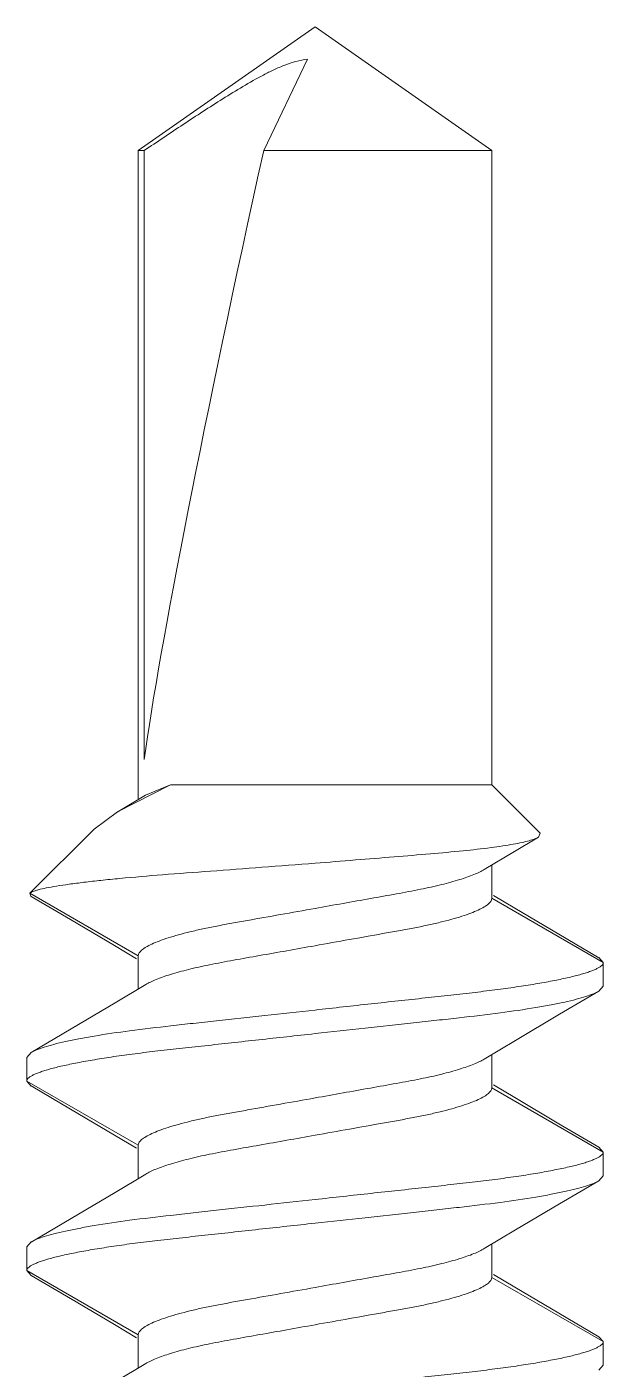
# Model space of a CAD drawing. Header units: inches. Extents: x 14.4 to 54.4, y 6.4 to 13.6.
# Drawn here: x 14.8105 to 15.0005, y 13.1331 to 13.5758 of the extents above; entities that cross this region are included whole.
import ezdxf

# ---------------------------------------------------------------- set-up
doc = ezdxf.new("R2010")
doc.units = ezdxf.units.IN
doc.header["$MEASUREMENT"] = 0
doc.linetypes.add('HIDDEN2', pattern=[0.1875, 0.125, -0.0625])
doc.layers.get('0').update_dxf_attribs({"true_color": 0xc2ced6})
doc.layers.add('SUB-BRACKET_HARDWARE', color=7, linetype='HIDDEN2', lineweight=5)

# ---------------------------------------------------------------- blocks, each defined once
blk = doc.blocks.new('SCREW1-085586')
at = {"layer": 'SUB-BRACKET_HARDWARE', "linetype": 'Continuous'}
for p, q in [((32.82597, 33.67259), (32.76769, 33.63178)), ((32.82597, 33.67259), (32.88425, 33.63178)), ((32.80908, 33.63178), (32.82349, 33.66194)), ((32.76769, 33.63178), (32.76769, 33.41773)), ((32.76966, 33.63178), (32.76769, 33.63178)), ((32.76966, 33.63178), (32.76966, 33.43101)), ((32.88425, 33.63178), (32.80908, 33.63178)), ((32.88425, 33.63178), (32.88425, 33.42259)), ((32.77834, 33.42259), (32.76084, 33.41367)), ((32.77834, 33.42259), (32.77014, 33.41925)), ((32.77834, 33.42259), (32.88425, 33.42259)), ((32.88425, 33.42259), (32.90017, 33.40668)), ((32.77014, 33.41921), (32.76078, 33.41359)), ((32.76084, 33.41367), (32.75314, 33.40804)), ((32.75314, 33.40804), (32.73197, 33.38687)), ((32.89174, 33.40066), (32.89963, 33.40535)), ((32.89963, 33.40535), (32.90017, 33.40668)), ((32.88176, 33.39468), (32.89174, 33.40066)), ((32.88425, 33.39617), (32.88425, 33.38519)), ((32.76769, 33.36624), (32.73197, 33.38687)), ((32.7323, 33.38587), (32.73197, 33.38687)), ((32.73229, 33.38587), (32.7324, 33.3858)), ((32.7324, 33.38583), (32.74538, 33.3782)), ((32.92097, 33.36399), (32.88425, 33.38519)), ((32.89181, 33.38197), (32.88483, 33.38616)), ((32.90632, 33.37337), (32.89181, 33.38197)), ((32.74538, 33.3782), (32.75988, 33.3696)), ((32.91955, 33.3656), (32.90632, 33.37337)), ((32.75988, 33.3696), (32.76711, 33.36527)), ((32.76769, 33.36624), (32.76769, 33.35526)), ((32.92097, 33.36399), (32.91955, 33.36563)), ((32.92097, 33.35619), (32.92097, 33.36399)), ((32.77018, 33.35675), (32.76014, 33.35072)), ((32.92097, 33.35619), (32.91955, 33.35455)), ((32.90657, 33.34695), (32.91955, 33.35458)), ((32.76014, 33.35072), (32.74562, 33.34212)), ((32.89206, 33.33835), (32.90657, 33.34695)), ((32.74562, 33.34212), (32.7324, 33.33435)), ((32.88176, 33.33218), (32.89206, 33.33835)), ((32.73097, 33.33274), (32.7324, 33.33438)), ((32.88425, 33.33367), (32.88425, 33.32269)), ((32.73097, 33.33274), (32.73097, 33.32494)), ((32.73097, 33.32494), (32.7324, 33.3233)), ((32.76769, 33.30374), (32.73097, 33.32494)), ((32.7324, 33.32333), (32.74538, 33.3157)), ((32.92097, 33.30149), (32.88425, 33.32269)), ((32.89181, 33.31947), (32.88483, 33.32366)), ((32.74538, 33.3157), (32.75988, 33.3071)), ((32.90632, 33.31087), (32.89181, 33.31947)), ((32.75988, 33.3071), (32.76711, 33.30277)), ((32.91955, 33.3031), (32.90632, 33.31087)), ((32.76769, 33.30374), (32.76769, 33.29276)), ((32.92097, 33.30149), (32.91955, 33.30313)), ((32.92097, 33.29369), (32.92097, 33.30149)), ((32.77018, 33.29425), (32.76014, 33.28822)), ((32.92097, 33.29369), (32.91955, 33.29205)), ((32.90657, 33.28445), (32.91955, 33.29208)), ((32.76014, 33.28822), (32.74562, 33.27962)), ((32.89206, 33.27585), (32.90657, 33.28445)), ((32.74562, 33.27962), (32.7324, 33.27185)), ((32.88176, 33.26968), (32.89206, 33.27585)), ((32.73097, 33.27024), (32.7324, 33.27188)), ((32.88425, 33.27117), (32.88425, 33.26019)), ((32.73097, 33.27024), (32.73097, 33.26244)), ((32.73097, 33.26244), (32.7324, 33.2608)), ((32.76769, 33.24124), (32.73097, 33.26244)), ((32.7324, 33.26083), (32.74538, 33.2532)), ((32.92097, 33.23899), (32.88425, 33.26019)), ((32.89181, 33.25697), (32.88483, 33.26116)), ((32.90632, 33.24837), (32.89181, 33.25697)), ((32.74538, 33.2532), (32.75988, 33.2446)), ((32.75988, 33.2446), (32.76711, 33.24027)), ((32.91955, 33.2406), (32.90632, 33.24837)), ((32.76769, 33.24124), (32.76769, 33.23026)), ((32.92097, 33.23899), (32.91955, 33.24063)), ((32.92097, 33.23119), (32.92097, 33.23899)), ((32.77018, 33.23175), (32.76014, 33.22572)), ((32.92097, 33.23119), (32.91955, 33.22955))]:
    blk.add_line(p, q, dxfattribs=at)
blk.add_ellipse((32.82597, 33.66094), major_axis=(0.05744, 0.25405), ratio=0.038884, start_param=-4.588576, end_param=-3.572222, dxfattribs=at)
for points, knots in [([(32.82349, 33.66194), (32.82093, 33.66165), (32.81716, 33.66054), (32.81242, 33.65847), (32.8078, 33.65615), (32.80218, 33.65294), (32.79336, 33.64752), (32.78253, 33.64045), (32.77394, 33.63468), (32.76966, 33.63178)], [0, 0, 0, 0, 0.124747, 0.187263, 0.249782, 0.374811, 0.499849, 0.749922, 1, 1, 1, 1]), ([(32.82597, 33.39677), (32.83041, 33.39712), (32.83911, 33.39782), (32.85181, 33.39884), (32.86365, 33.39982), (32.8743, 33.40078), (32.88226, 33.40167), (32.88777, 33.40244), (32.89119, 33.403), (32.89408, 33.40357), (32.89644, 33.40413), (32.89824, 33.40469), (32.89924, 33.40512), (32.89963, 33.40535)], [0, 0, 0, 0, 0.17963, 0.352536, 0.513989, 0.659433, 0.784063, 0.837331, 0.884009, 0.923796, 0.956438, 0.981815, 1, 1, 1, 1]), ([(32.73197, 33.38687), (32.73208, 33.38697), (32.73239, 33.38718), (32.73299, 33.38746), (32.73379, 33.38774), (32.73525, 33.38816), (32.73759, 33.38868), (32.74099, 33.38927), (32.74515, 33.38988), (32.75003, 33.39051), (32.75559, 33.39114), (32.7642, 33.39201), (32.77623, 33.39303), (32.79186, 33.39418), (32.80864, 33.39542), (32.82014, 33.39631), (32.82597, 33.39677)], [0, 0, 0, 0, 0.00489, 0.011777, 0.020739, 0.031786, 0.060085, 0.096557, 0.14104, 0.193181, 0.252437, 0.318246, 0.467132, 0.634703, 0.814869, 1, 1, 1, 1]), ([(32.82597, 33.38186), (32.82906, 33.38242), (32.83515, 33.38352), (32.84411, 33.3851), (32.85262, 33.3866), (32.86046, 33.38807), (32.86741, 33.38959), (32.87331, 33.39118), (32.87748, 33.39261), (32.88016, 33.39378), (32.88127, 33.39436), (32.88176, 33.39466)], [0, 0, 0, 0, 0.163761, 0.323587, 0.475293, 0.615265, 0.740193, 0.847317, 0.93442, 0.969948, 1, 1, 1, 1]), ([(32.76769, 33.36624), (32.76769, 33.36696), (32.76846, 33.36785), (32.76946, 33.36862), (32.77056, 33.36932), (32.77226, 33.37019), (32.77471, 33.37119), (32.77764, 33.3722), (32.78104, 33.3732), (32.78487, 33.37419), (32.7891, 33.37516), (32.79369, 33.37608), (32.79859, 33.37698), (32.8056, 33.37823), (32.81476, 33.37986), (32.82219, 33.38118), (32.82597, 33.38186)], [0, 0, 0, 0, 0.035498, 0.048474, 0.063325, 0.098788, 0.141982, 0.192728, 0.250682, 0.315413, 0.386372, 0.462976, 0.54456, 0.630399, 0.811708, 1, 1, 1, 1]), ([(32.88425, 33.38519), (32.88425, 33.38446), (32.88349, 33.38358), (32.88248, 33.38281), (32.88139, 33.38211), (32.87968, 33.38124), (32.87723, 33.38024), (32.8743, 33.37923), (32.8709, 33.37823), (32.86707, 33.37724), (32.86285, 33.37627), (32.85826, 33.37535), (32.85336, 33.37445), (32.84635, 33.3732), (32.83719, 33.37157), (32.82976, 33.37024), (32.82597, 33.36956)], [0, 0, 0, 0, 0.035498, 0.048473, 0.063325, 0.098788, 0.141982, 0.192728, 0.250682, 0.315413, 0.386372, 0.462975, 0.54456, 0.630399, 0.811708, 1, 1, 1, 1]), ([(32.77018, 33.35676), (32.77067, 33.35705), (32.77179, 33.35764), (32.77446, 33.35882), (32.77863, 33.36024), (32.78453, 33.36184), (32.79149, 33.36337), (32.79933, 33.36483), (32.80784, 33.36633), (32.81679, 33.36791), (32.82289, 33.36901), (32.82597, 33.36956)], [0, 0, 0, 0, 0.030085, 0.065638, 0.152728, 0.259843, 0.384768, 0.524736, 0.676447, 0.836264, 1, 1, 1, 1]), ([(32.82597, 33.34836), (32.83215, 33.34905), (32.84426, 33.35037), (32.85919, 33.352), (32.87061, 33.35325), (32.87859, 33.35415), (32.88606, 33.35507), (32.89295, 33.35603), (32.89919, 33.35702), (32.90472, 33.35803), (32.9095, 33.35904), (32.91299, 33.35991), (32.91535, 33.36061), (32.91682, 33.36111), (32.91807, 33.3616), (32.91909, 33.36208), (32.9199, 33.36256), (32.92049, 33.36302), (32.92087, 33.36349), (32.92097, 33.36384), (32.92097, 33.36399)], [0, 0, 0, 0, 0.191926, 0.376594, 0.463938, 0.546872, 0.624622, 0.69646, 0.761742, 0.819858, 0.870312, 0.912669, 0.930712, 0.946635, 0.960426, 0.972091, 0.981675, 0.989299, 0.995219, 1, 1, 1, 1]), ([(32.91955, 33.35455), (32.91898, 33.35422), (32.91757, 33.35357), (32.91507, 33.3527), (32.91191, 33.35182), (32.90809, 33.35093), (32.90365, 33.35003), (32.89659, 33.34877), (32.88648, 33.34728), (32.87558, 33.34601), (32.86604, 33.34496), (32.8557, 33.34382), (32.84231, 33.34236), (32.83147, 33.34117), (32.82597, 33.34056)], [0, 0, 0, 0, 0.020948, 0.048787, 0.083488, 0.124911, 0.172786, 0.226791, 0.351632, 0.495834, 0.573894, 0.655173, 0.824996, 1, 1, 1, 1]), ([(32.7324, 33.33437), (32.73297, 33.33471), (32.73438, 33.33536), (32.73687, 33.33622), (32.74004, 33.33711), (32.74386, 33.338), (32.7483, 33.3389), (32.75535, 33.34016), (32.76546, 33.34165), (32.77636, 33.34292), (32.7859, 33.34397), (32.79624, 33.34511), (32.80964, 33.34657), (32.82047, 33.34776), (32.82597, 33.34836)], [0, 0, 0, 0, 0.020948, 0.048787, 0.083489, 0.124912, 0.172787, 0.226792, 0.351633, 0.495836, 0.573896, 0.655174, 0.824996, 1, 1, 1, 1]), ([(32.82597, 33.34056), (32.8198, 33.33988), (32.81061, 33.33888), (32.79849, 33.33755), (32.78974, 33.33659), (32.78133, 33.33567), (32.77336, 33.33478), (32.76589, 33.33386), (32.759, 33.3329), (32.75276, 33.3319), (32.74722, 33.3309), (32.74244, 33.32989), (32.73896, 33.32902), (32.73659, 33.32831), (32.73513, 33.32782), (32.73388, 33.32733), (32.73285, 33.32685), (32.73204, 33.32637), (32.73145, 33.32591), (32.73107, 33.32544), (32.73097, 33.32509), (32.73097, 33.32494)], [0, 0, 0, 0, 0.191926, 0.285649, 0.376598, 0.463942, 0.546875, 0.624623, 0.696462, 0.761746, 0.819863, 0.870316, 0.912672, 0.930715, 0.946638, 0.960429, 0.972093, 0.981677, 0.9893, 0.99522, 1, 1, 1, 1]), ([(32.82597, 33.31936), (32.82906, 33.31992), (32.83515, 33.32101), (32.84411, 33.3226), (32.85261, 33.32412), (32.86046, 33.32555), (32.86742, 33.32708), (32.87331, 33.32869), (32.87748, 33.33011), (32.88016, 33.33128), (32.88127, 33.33186), (32.88176, 33.33216)], [0, 0, 0, 0, 0.163751, 0.323578, 0.475301, 0.615268, 0.740207, 0.847348, 0.934421, 0.969943, 1, 1, 1, 1]), ([(32.88425, 33.32269), (32.88425, 33.32196), (32.88349, 33.32108), (32.88248, 33.32031), (32.88139, 33.31961), (32.87968, 33.31874), (32.87723, 33.31774), (32.8743, 33.31673), (32.8709, 33.31573), (32.86707, 33.31474), (32.86285, 33.31377), (32.85826, 33.31285), (32.85336, 33.31195), (32.84635, 33.3107), (32.83719, 33.30907), (32.82976, 33.30774), (32.82597, 33.30706)], [0, 0, 0, 0, 0.035498, 0.048473, 0.063325, 0.098788, 0.141982, 0.192728, 0.250682, 0.315413, 0.386372, 0.462975, 0.54456, 0.630399, 0.811708, 1, 1, 1, 1]), ([(32.76769, 33.30374), (32.76769, 33.30446), (32.76846, 33.30535), (32.76946, 33.30612), (32.77056, 33.30682), (32.77226, 33.30769), (32.77471, 33.30869), (32.77764, 33.3097), (32.78104, 33.3107), (32.78487, 33.31169), (32.7891, 33.31266), (32.79369, 33.31358), (32.79859, 33.31448), (32.8056, 33.31573), (32.81476, 33.31736), (32.82219, 33.31868), (32.82597, 33.31936)], [0, 0, 0, 0, 0.0355, 0.048476, 0.063327, 0.09879, 0.141984, 0.19273, 0.250683, 0.315414, 0.386374, 0.462977, 0.544561, 0.6304, 0.811708, 1, 1, 1, 1]), ([(32.77018, 33.29426), (32.77067, 33.29455), (32.77179, 33.29514), (32.77446, 33.29632), (32.77863, 33.29774), (32.78453, 33.29934), (32.79149, 33.30087), (32.79933, 33.30233), (32.80784, 33.30383), (32.81679, 33.30541), (32.82289, 33.30651), (32.82597, 33.30706)], [0, 0, 0, 0, 0.030085, 0.065638, 0.152728, 0.259843, 0.384768, 0.524736, 0.676447, 0.836264, 1, 1, 1, 1]), ([(32.82597, 33.28586), (32.83215, 33.28655), (32.84426, 33.28787), (32.85919, 33.2895), (32.87061, 33.29075), (32.87859, 33.29165), (32.88606, 33.29257), (32.89295, 33.29353), (32.89919, 33.29452), (32.90472, 33.29553), (32.9095, 33.29654), (32.91299, 33.29741), (32.91535, 33.29811), (32.91682, 33.29861), (32.91807, 33.2991), (32.91909, 33.29958), (32.9199, 33.30006), (32.92049, 33.30052), (32.92087, 33.30099), (32.92097, 33.30134), (32.92097, 33.30149)], [0, 0, 0, 0, 0.191926, 0.376594, 0.463938, 0.546872, 0.624622, 0.69646, 0.761742, 0.819858, 0.870312, 0.912669, 0.930712, 0.946635, 0.960426, 0.972091, 0.981675, 0.989299, 0.995219, 1, 1, 1, 1]), ([(32.91955, 33.29205), (32.91898, 33.29172), (32.91757, 33.29107), (32.91507, 33.2902), (32.91191, 33.28932), (32.90809, 33.28843), (32.90365, 33.28753), (32.89659, 33.28627), (32.88648, 33.28478), (32.87558, 33.28351), (32.86604, 33.28246), (32.8557, 33.28132), (32.84231, 33.27986), (32.83147, 33.27867), (32.82597, 33.27806)], [0, 0, 0, 0, 0.020948, 0.048787, 0.083488, 0.124911, 0.172786, 0.226791, 0.351632, 0.495834, 0.573894, 0.655173, 0.824996, 1, 1, 1, 1]), ([(32.7324, 33.27187), (32.73297, 33.27221), (32.73438, 33.27286), (32.73687, 33.27372), (32.74004, 33.27461), (32.74386, 33.2755), (32.7483, 33.2764), (32.75535, 33.27766), (32.76546, 33.27915), (32.77636, 33.28042), (32.7859, 33.28147), (32.79624, 33.28261), (32.80964, 33.28407), (32.82047, 33.28526), (32.82597, 33.28586)], [0, 0, 0, 0, 0.020948, 0.048787, 0.083489, 0.124912, 0.172787, 0.226792, 0.351633, 0.495836, 0.573896, 0.655174, 0.824996, 1, 1, 1, 1]), ([(32.82597, 33.27806), (32.8198, 33.27738), (32.81061, 33.27638), (32.79849, 33.27505), (32.78974, 33.27409), (32.78133, 33.27317), (32.77336, 33.27228), (32.76589, 33.27136), (32.759, 33.2704), (32.75276, 33.2694), (32.74722, 33.2684), (32.74244, 33.26739), (32.73896, 33.26652), (32.73659, 33.26581), (32.73513, 33.26532), (32.73388, 33.26483), (32.73285, 33.26435), (32.73204, 33.26387), (32.73145, 33.26341), (32.73107, 33.26294), (32.73097, 33.26259), (32.73097, 33.26244)], [0, 0, 0, 0, 0.191926, 0.285649, 0.376598, 0.463942, 0.546875, 0.624623, 0.696462, 0.761746, 0.819863, 0.870316, 0.912672, 0.930715, 0.946638, 0.960429, 0.972093, 0.981677, 0.9893, 0.99522, 1, 1, 1, 1]), ([(32.82597, 33.25686), (32.82906, 33.25742), (32.83515, 33.25851), (32.84411, 33.2601), (32.85261, 33.26162), (32.86046, 33.26305), (32.86742, 33.26458), (32.87331, 33.26619), (32.87748, 33.26761), (32.88016, 33.26878), (32.88127, 33.26936), (32.88176, 33.26966)], [0, 0, 0, 0, 0.163751, 0.323578, 0.475301, 0.615268, 0.740207, 0.847348, 0.934421, 0.969943, 1, 1, 1, 1]), ([(32.88425, 33.26019), (32.88425, 33.25946), (32.88349, 33.25858), (32.88248, 33.25781), (32.88139, 33.25711), (32.87968, 33.25624), (32.87723, 33.25524), (32.8743, 33.25423), (32.8709, 33.25323), (32.86707, 33.25224), (32.86285, 33.25127), (32.85826, 33.25035), (32.85336, 33.24945), (32.84635, 33.2482), (32.83719, 33.24657), (32.82976, 33.24524), (32.82597, 33.24456)], [0, 0, 0, 0, 0.035498, 0.048473, 0.063325, 0.098788, 0.141982, 0.192728, 0.250682, 0.315413, 0.386372, 0.462975, 0.54456, 0.630399, 0.811708, 1, 1, 1, 1]), ([(32.76769, 33.24124), (32.76769, 33.24196), (32.76846, 33.24285), (32.76946, 33.24362), (32.77056, 33.24432), (32.77226, 33.24519), (32.77471, 33.24619), (32.77764, 33.2472), (32.78104, 33.2482), (32.78487, 33.24919), (32.7891, 33.25016), (32.79369, 33.25108), (32.79859, 33.25198), (32.8056, 33.25323), (32.81476, 33.25486), (32.82219, 33.25618), (32.82597, 33.25686)], [0, 0, 0, 0, 0.0355, 0.048476, 0.063327, 0.09879, 0.141984, 0.19273, 0.250683, 0.315414, 0.386374, 0.462977, 0.544561, 0.6304, 0.811708, 1, 1, 1, 1]), ([(32.77018, 33.23176), (32.77067, 33.23205), (32.77179, 33.23264), (32.77446, 33.23382), (32.77863, 33.23524), (32.78453, 33.23684), (32.79149, 33.23837), (32.79933, 33.23983), (32.80784, 33.24133), (32.81679, 33.24291), (32.82289, 33.24401), (32.82597, 33.24456)], [0, 0, 0, 0, 0.030085, 0.065638, 0.152728, 0.259843, 0.384768, 0.524736, 0.676447, 0.836264, 1, 1, 1, 1]), ([(32.82597, 33.22336), (32.83215, 33.22405), (32.84426, 33.22537), (32.85919, 33.227), (32.87061, 33.22825), (32.87859, 33.22915), (32.88606, 33.23007), (32.89295, 33.23103), (32.89919, 33.23202), (32.90472, 33.23303), (32.9095, 33.23404), (32.91299, 33.23491), (32.91535, 33.23561), (32.91682, 33.23611), (32.91807, 33.2366), (32.91909, 33.23708), (32.9199, 33.23756), (32.92049, 33.23802), (32.92087, 33.23849), (32.92097, 33.23884), (32.92097, 33.23899)], [0, 0, 0, 0, 0.191926, 0.376594, 0.463938, 0.546872, 0.624622, 0.69646, 0.761742, 0.819858, 0.870312, 0.912669, 0.930712, 0.946635, 0.960426, 0.972091, 0.981675, 0.989299, 0.995219, 1, 1, 1, 1])]:
    blk.add_open_spline(points, degree=3, knots=knots, dxfattribs=at)
blk = doc.blocks.new('SYSTEM-085586')
blk.add_blockref('SCREW1-085586', (-17.92051, -20.09678))

msp = doc.modelspace()

# ---------------------------------------------------------------- block references
msp.add_blockref('SYSTEM-085586', (0, 0))

doc.saveas('drawing.dxf')
